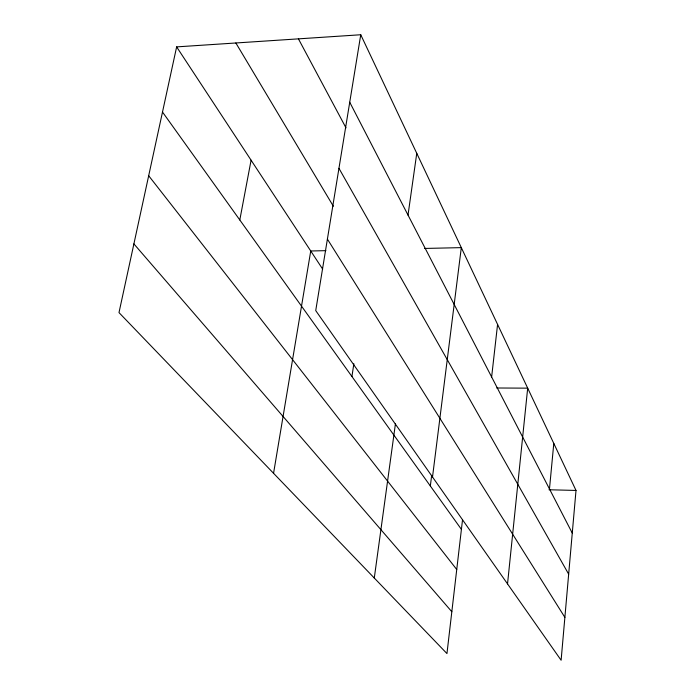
<?xml version="1.0" encoding="UTF-8"?>
<svg xmlns="http://www.w3.org/2000/svg" width="695" height="695" viewBox="0 0 695 695"><rect width="100%" height="100%" fill="white"/><g stroke="black" fill="none" stroke-linecap="round" stroke-linejoin="round"><path stroke-width="1.04" d="M360.748 34.75L576.007 490.444L561.117 660.25L315.73 310.604L360.748 34.75L176.634 46.886L118.993 312.602L446.955 653.578L462.531 519.747M549.476 488.976L553.793 443.419M507.532 583.887L527.687 388.158L496.725 387.992M491.634 376.985L497.577 324.417M430.335 485.987L431.665 475.397M432.516 477.005L461.306 247.629L424.628 248.445M374.284 578.023L395.481 423.455M408.017 215.076L416.757 153.326M351.931 376.525L353.859 363.737M273.561 473.295L310.743 250.991L325.894 250.652M239.801 219.968L251.086 160.189M548.989 489.758L576.007 490.444M133.9 243.893L451.828 611.722M148.687 175.748L456.737 569.5M162.5 112.043L461.411 529.373M176.634 46.886L322.671 269.139M327.397 239.115L564.879 617.377M235.857 42.986L333.365 206.259M338.952 168.32L568.666 574.157M298.433 38.859L346.006 127.88M349.733 102.235L572.263 533.091"/></g></svg>
